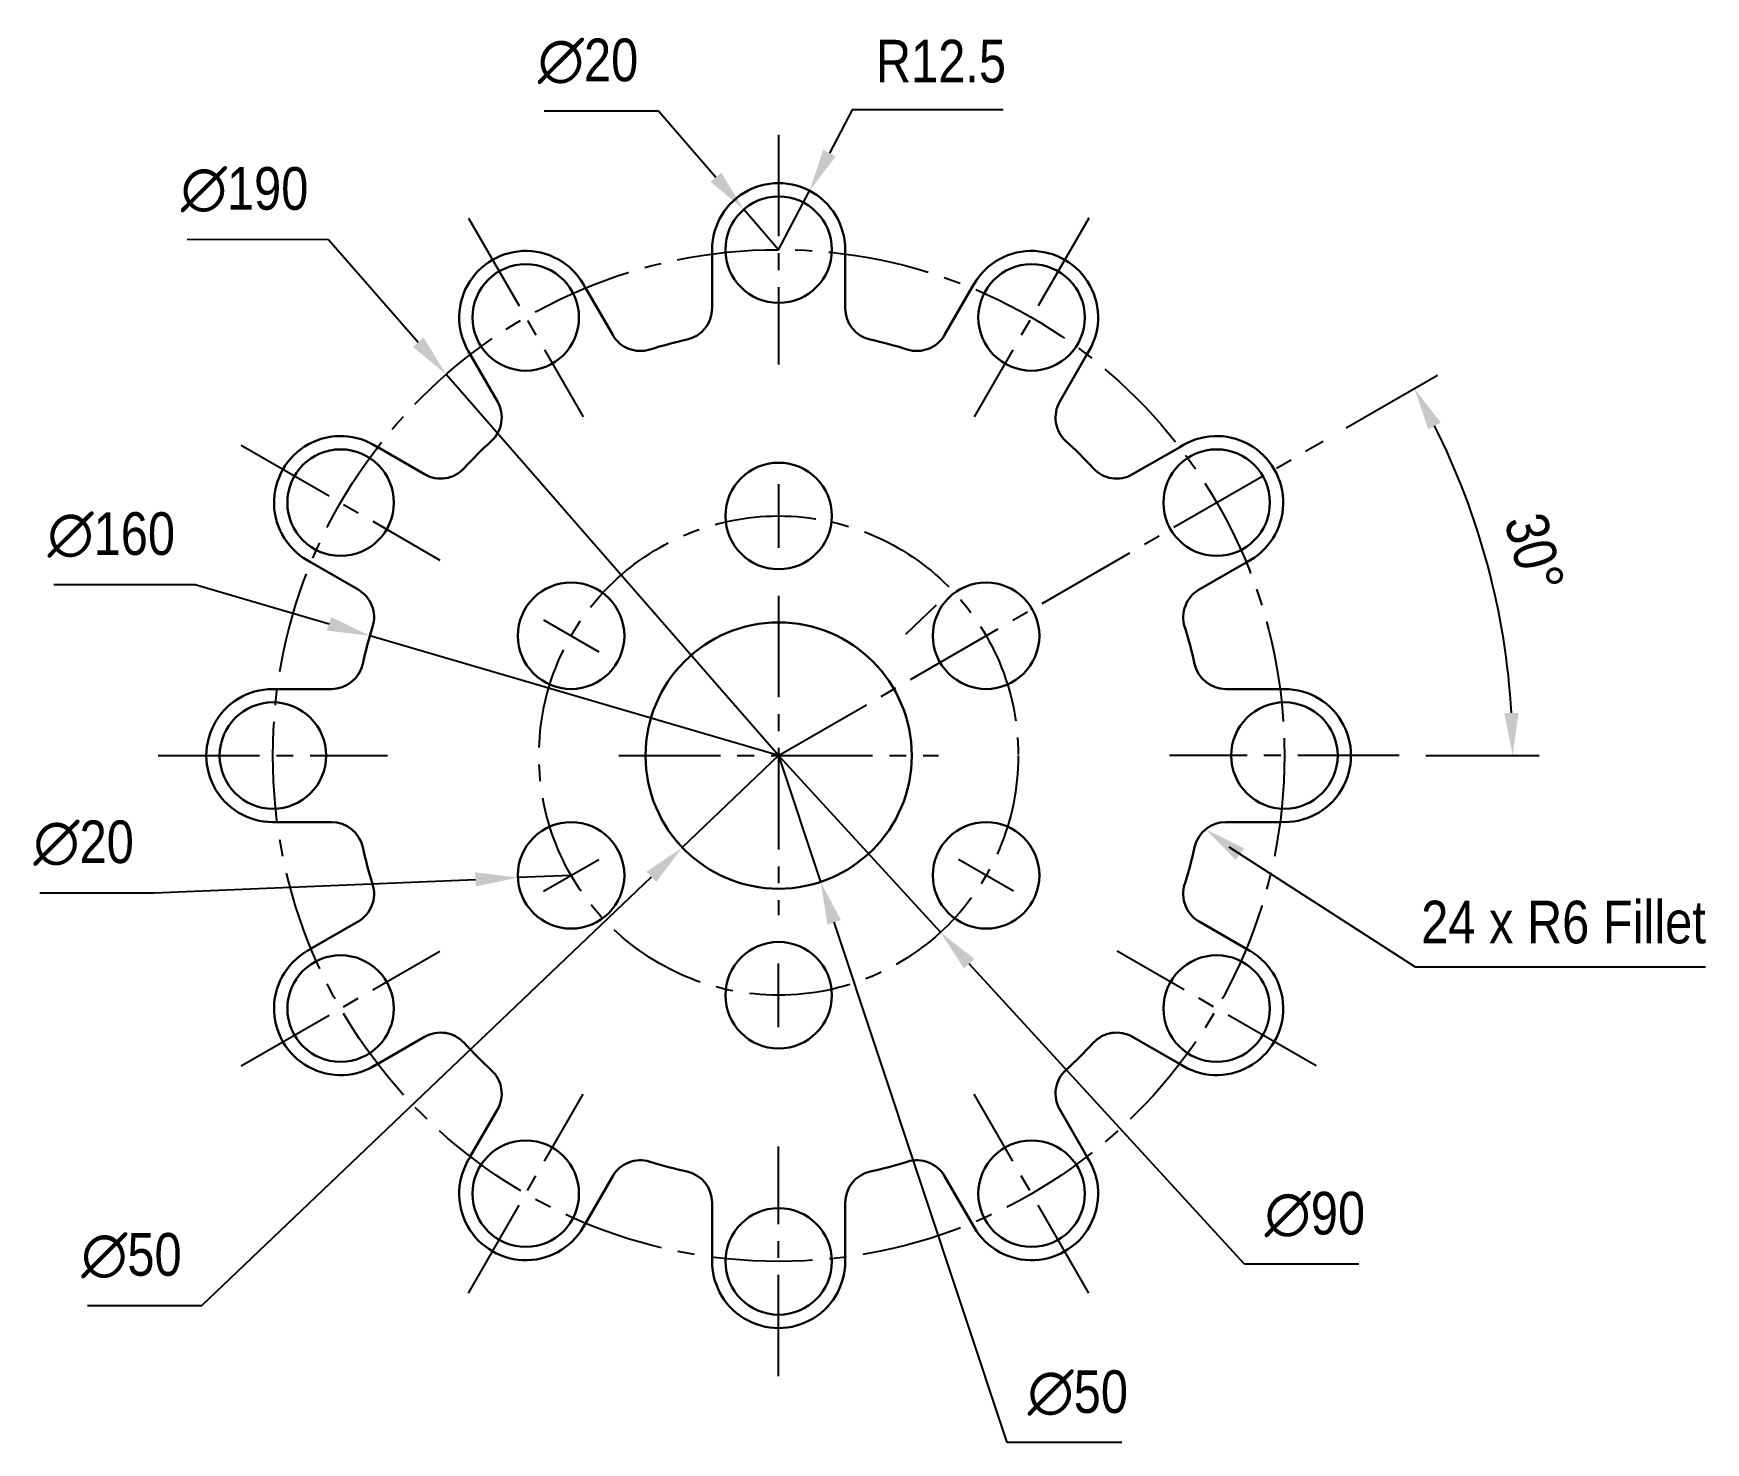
# Model space of a CAD drawing. Header units: millimetres. Extents: x 55 to 370, y 55 to 320.
import ezdxf

# ---------------------------------------------------------------- set-up
doc = ezdxf.new("R2010")
doc.units = ezdxf.units.MM
doc.linetypes.add('CENTER2', pattern=[28.575, 19.05, -3.175, 3.175, -3.175])
doc.layers.add('Center', color=252, linetype='CENTER2', lineweight=25)
doc.layers.add('Part', color=7, linetype='Continuous', lineweight=30)
doc.layers.add('Dimensions', color=7, linetype='Continuous')
doc.styles.get("Standard").update_dxf_attribs({"font": 'ARIALN.TTF', "height": 8})
doc.dimstyles.new('ISO-25', dxfattribs={"dimtxt": 8, "dimasz": 8, "dimexe": 5, "dimexo": 5, "dimgap": 5, "dimtad": 1, "dimtoh": 1, "dimdec": 1, "dimdsep": 46, "dimtxsty": 'Standard', "dimcen": 15, "dimclrd": 1, "dimclre": 1, "dimadec": 0, "dimazin": 0, "dimtfac": 1, "dimtdec": 1, "dimtmove": 0, "dimatfit": 3, "dimfxl": 1, "dimlwd": -1, "dimlwe": -1, "dimarcsym": 0})

# ---------------------------------------------------------------- blocks, each defined once
blk = doc.blocks.new('*D2')
at = {"layer": 'Defpoints', "color": 0, "transparency": 16777216}
for p in [(297.72, 243.34), (331.22, 208.23), (195.44, 184.29), (268.88, 184.29), (311.99, 184.29)]:
    blk.add_point(p, dxfattribs=at)
at = {"layer": 'Dimensions', "color": 1, "transparency": 16777216}
for p, q in [((302.05, 245.84), (319.17, 255.73)), ((316.99, 184.29), (338.31, 184.29))]:
    blk.add_line(p, q, dxfattribs=at)
blk.add_arc((195.44, 184.29), 137.88, 3.3249, 26.6751, dxfattribs=at)
for points in [[(317.46, 245.55), (319.81, 246.82), (314.84, 253.23)], [(334.41, 192.32), (331.75, 192.25), (333.31, 184.29)]]:
    blk.add_solid(points, dxfattribs=at)
at = {"layer": 'Dimensions', "color": 0, "transparency": 16777216, "insert": (337.39, 222.33), "char_height": 8, "attachment_point": 5, "rotation": 285}
blk.add_mtext('30°', dxfattribs=at)
blk = doc.blocks.new('*U3')
at = {"layer": 'Part'}
blk.add_circle((0, 0), 10, dxfattribs=at)
blk = doc.blocks.new('*U4')
at = {"layer": 'Dimensions', "color": 0, "linetype": 'ByBlock', "lineweight": -2, "transparency": 16777216}
blk.add_blockref('*U3', (195.44, 229.29), dxfattribs=at)
for p, rotation in [((156.46, 206.79), 59.99999999999999), ((234.41, 206.79), 299.9999999999999), ((156.46, 161.79), 120), ((234.41, 161.79), 240), ((195.44, 139.29), 180)]:
    blk.add_blockref('*U3', p, dxfattribs=dict(at, rotation=rotation))
blk = doc.blocks.new('*D5')
at = {"layer": 'Defpoints', "color": 0, "transparency": 16777216}
for p in [(201.25, 290.35), (195.44, 279.29)]:
    blk.add_point(p, dxfattribs=at)
at = {"layer": 'Dimensions', "color": 1, "transparency": 16777216}
for p, q in [((209.25, 305.56), (204.98, 297.43)), ((237.62, 305.56), (209.25, 305.56)), ((195.44, 279.29), (201.25, 290.35))]:
    blk.add_line(p, q, dxfattribs=at)
blk.add_solid([(203.8, 298.05), (206.16, 296.81), (201.25, 290.35)], dxfattribs=at)
at = {"layer": 'Dimensions', "color": 0, "transparency": 16777216, "insert": (225.93, 314.64), "char_height": 8, "attachment_point": 5}
blk.add_mtext('R12.5', dxfattribs=at)

msp = doc.modelspace()

# ---------------------------------------------------------------- linework, layer by layer
at = {"layer": 'Center'}
for p, q in [((195.44, 300.85), (195.44, 257.73)), ((195.44, 300.85), (195.44, 257.73)), ((137.16, 285.23), (158.72, 247.89)), ((253.72, 285.23), (232.16, 247.89)), ((94.49, 242.57), (131.83, 221.01)), ((195.44, 184.29), (297.72, 243.34)), ((195.44, 235.26), (195.44, 223.32)), ((195.44, 235.26), (195.44, 223.32)), ((195.44, 214.29), (195.44, 154.29)), ((151.29, 209.78), (161.64, 203.8)), ((78.88, 184.29), (121.99, 184.29)), ((165.44, 184.29), (225.44, 184.29)), ((311.99, 184.29), (268.88, 184.29)), ((151.29, 158.8), (161.64, 164.78)), ((239.58, 158.8), (229.23, 164.78)), ((94.49, 126.01), (131.83, 147.57)), ((195.44, 133.32), (195.44, 145.26)), ((296.38, 126.01), (259.04, 147.57)), ((137.16, 83.35), (158.72, 120.69)), ((253.72, 83.35), (232.16, 120.69)), ((195.44, 67.73), (195.44, 110.85))]:
    msp.add_line(p, q, dxfattribs=at)
for radius in [95, 45]:
    msp.add_circle((195.44, 184.29), radius, dxfattribs=at)
at = {"layer": 'Dimensions', "color": 1}
for p, q in [((151.4, 305.35), (172.88, 305.35)), ((172.88, 305.35), (183.65, 292.9)), ((195.44, 279.29), (188.89, 286.85)), ((84.33, 281.24), (110.91, 281.2)), ((110.91, 281.2), (127.73, 261.91)), ((195.44, 184.29), (132.99, 255.88)), ((59.3, 216.4), (85.87, 216.4)), ((85.87, 216.4), (110.99, 209.04)), ((219.32, 207.06), (225.11, 212.58)), ((195.44, 184.29), (118.66, 206.79)), ((195.44, 184.29), (177.34, 167.04)), ((195.44, 184.29), (203.33, 160.57)), ((195.44, 184.29), (225.83, 151.11)), ((315.03, 144.57), (280.03, 167.09)), ((78.14, 158.53), (138.48, 161.04)), ((87.12, 81.05), (171.55, 161.52)), ((156.46, 161.79), (146.47, 161.37)), ((56.66, 158.53), (78.14, 158.53)), ((238.39, 55.29), (205.86, 152.98)), ((282.92, 88.79), (231.24, 145.21)), ((369.5, 144.57), (315.03, 144.57)), ((304.4, 88.79), (282.92, 88.79)), ((65.64, 81.05), (87.12, 81.05)), ((259.87, 55.29), (238.39, 55.29))]:
    msp.add_line(p, q, dxfattribs=at)
for points in [[(184.66, 293.77), (182.65, 292.03), (188.89, 286.85)], [(128.74, 262.79), (126.73, 261.04), (132.99, 255.88)], [(111.36, 210.32), (110.61, 207.76), (118.66, 206.79)], [(282.87, 166.85), (281.3, 164.69), (275.61, 170.47)], [(170.63, 162.49), (172.47, 160.56), (177.34, 167.04)], [(138.42, 162.37), (138.54, 159.71), (146.47, 161.37)], [(207.13, 153.4), (204.6, 152.56), (203.33, 160.57)], [(232.22, 146.11), (230.25, 144.31), (225.83, 151.11)]]:
    msp.add_solid(points, dxfattribs=at)
at = {"layer": 'Part'}
for p, q in [((182.94, 279.29), (182.94, 268.28)), ((207.94, 278.46), (207.94, 268.28)), ((159.17, 272.1), (164.27, 263.27)), ((232.11, 272.81), (226.6, 263.27)), ((137.11, 260.31), (142.62, 250.77)), ((253.35, 259.6), (248.25, 250.77)), ((120.13, 242.2), (128.95, 237.11)), ((271.46, 242.61), (261.92, 237.11)), ((106.91, 220.96), (116.45, 215.46)), ((283.24, 220.55), (274.42, 215.46)), ((101.26, 196.79), (111.45, 196.79)), ((290.44, 196.79), (279.42, 196.79)), ((100.44, 171.79), (111.45, 171.79)), ((289.61, 171.79), (279.42, 171.79)), ((107.63, 148.03), (116.45, 153.12)), ((283.96, 147.61), (274.42, 153.12)), ((119.41, 125.96), (128.95, 131.47)), ((270.74, 126.38), (261.92, 131.47)), ((137.52, 108.98), (142.62, 117.81)), ((253.76, 108.27), (248.25, 117.81)), ((158.76, 95.77), (164.27, 105.31)), ((231.7, 96.48), (226.6, 105.31)), ((182.94, 90.12), (182.94, 100.3)), ((207.94, 89.29), (207.94, 100.3))]:
    msp.add_line(p, q, dxfattribs=at)
for centre, radius in [((195.44, 279.29), 10), ((195.44, 279.29), 10), ((147.94, 266.56), 10), ((242.94, 266.56), 10), ((113.16, 231.79), 10), ((195.44, 229.29), 10), ((277.71, 231.79), 10), ((195.44, 184.29), 25), ((100.44, 184.29), 10), ((290.44, 184.29), 10), ((113.16, 136.79), 10), ((277.71, 136.79), 10), ((147.94, 102.02), 10), ((242.94, 102.02), 10), ((195.44, 89.29), 10)]:
    msp.add_circle(centre, radius, dxfattribs=at)
for centre, radius, start, end in [((195.44, 279.29), 12.5, 356.2278, 183.7722), ((195.44, 279.29), 12.5, 356.2278, 183.7722), ((147.94, 266.56), 12.5, 26.2278, 213.7722), ((242.94, 266.56), 12.5, 326.2278, 153.7722), ((176.94, 268.28), 6, 282.4223, 0), ((213.94, 268.28), 6, 180, 257.5777), ((169.46, 266.27), 6, 210, 287.5777), ((195.44, 184.29), 80, 102.4223, 107.5777), ((195.44, 184.29), 80, 72.4223, 77.5777), ((221.41, 266.27), 6, 252.4223, 330), ((137.42, 247.77), 6, 312.4223, 30), ((253.45, 247.77), 6, 150, 227.5777), ((113.16, 231.79), 12.5, 56.2278, 243.7722), ((195.44, 184.29), 80, 132.4223, 137.5777), ((195.44, 184.29), 80, 42.4223, 47.5777), ((277.71, 231.79), 12.5, 296.2278, 123.7722), ((131.95, 242.3), 6, 240, 317.5777), ((258.92, 242.3), 6, 222.4223, 300), ((113.45, 210.26), 6, 342.4223, 60), ((277.42, 210.26), 6, 120, 197.5777), ((195.44, 184.29), 80, 162.4223, 167.5777), ((195.44, 184.29), 80, 12.4223, 17.5777), ((111.45, 202.79), 6, 270, 347.5777), ((279.42, 202.79), 6, 192.4223, 270), ((100.44, 184.29), 12.5, 86.2278, 273.7722), ((290.44, 184.29), 12.5, 266.2278, 93.7722), ((111.45, 165.79), 6, 12.4223, 90), ((279.42, 165.79), 6, 90, 167.5777), ((195.44, 184.29), 80, 192.4223, 197.5777), ((195.44, 184.29), 80, 342.4223, 347.5777), ((113.45, 158.32), 6, 300, 17.5777), ((277.42, 158.32), 6, 162.4223, 240), ((113.16, 136.79), 12.5, 116.2278, 303.7722), ((277.71, 136.79), 12.5, 236.2278, 63.7722), ((131.95, 126.27), 6, 42.4223, 120), ((258.92, 126.27), 6, 60, 137.5777), ((195.44, 184.29), 80, 222.4223, 227.5777), ((195.44, 184.29), 80, 312.4223, 317.5777), ((137.42, 120.81), 6, 330, 47.5777), ((253.45, 120.81), 6, 132.4223, 210), ((147.94, 102.02), 12.5, 146.2278, 333.7722), ((169.46, 102.31), 6, 72.4223, 150), ((195.44, 184.29), 80, 252.4223, 257.5777), ((195.44, 184.29), 80, 282.4223, 287.5777), ((221.41, 102.31), 6, 30, 107.5777), ((242.94, 102.02), 12.5, 206.2278, 33.7722), ((176.94, 100.3), 6, 360, 77.5777), ((213.94, 100.3), 6, 102.4223, 180), ((195.44, 89.29), 12.5, 176.2278, 3.7722)]:
    msp.add_arc(centre, radius, start, end, dxfattribs=at)

# ---------------------------------------------------------------- block references
at = {"layer": 'Dimensions'}
msp.add_blockref('*U4', (0, 0), dxfattribs=at)

# ---------------------------------------------------------------- texts
at = {"layer": 'Dimensions', "char_height": 8, "attachment_point": 5}
for s, insert in [('∅20', (159.64, 314.66)), ('∅160', (70.09, 225.71)), ('∅20', (64.9, 167.84)), ('24 x R6 Fillet', (342.86, 152.97)), ('∅90', (296.16, 98.1)), ('∅50', (73.88, 90.36)), ('∅50', (251.63, 64.59))]:
    msp.add_mtext(s, dxfattribs=dict(at, insert=insert))
at = {"layer": 'Dimensions', "insert": (95.13, 290.54), "char_height": 8, "attachment_point": 5, "rotation": 359.9121}
msp.add_mtext('∅190', dxfattribs=at)

# ---------------------------------------------------------------- dimensions: what is measured, and where the dimension line sits
at = {"layer": 'Dimensions'}
dim = msp.add_radius_dim(center=(195.44, 279.29), mpoint=(201.25, 290.35), dimstyle='ISO-25', dxfattribs=at)
dim.commit()
dim.dimension.update_dxf_attribs({"geometry": '*D5', "text_midpoint": (225.93, 305.56), "dimtype": 164})
dim = msp.add_angular_dim_2l(base=(331.22, 208.23), line1=((311.99, 184.29), (268.88, 184.29)), line2=((195.44, 184.29), (297.72, 243.34)), dimstyle='ISO-25', dxfattribs=at)
dim.commit()
dim.dimension.update_dxf_attribs({"geometry": '*D2', "text_midpoint": (337.39, 222.33)})

doc.saveas('drawing.dxf')
